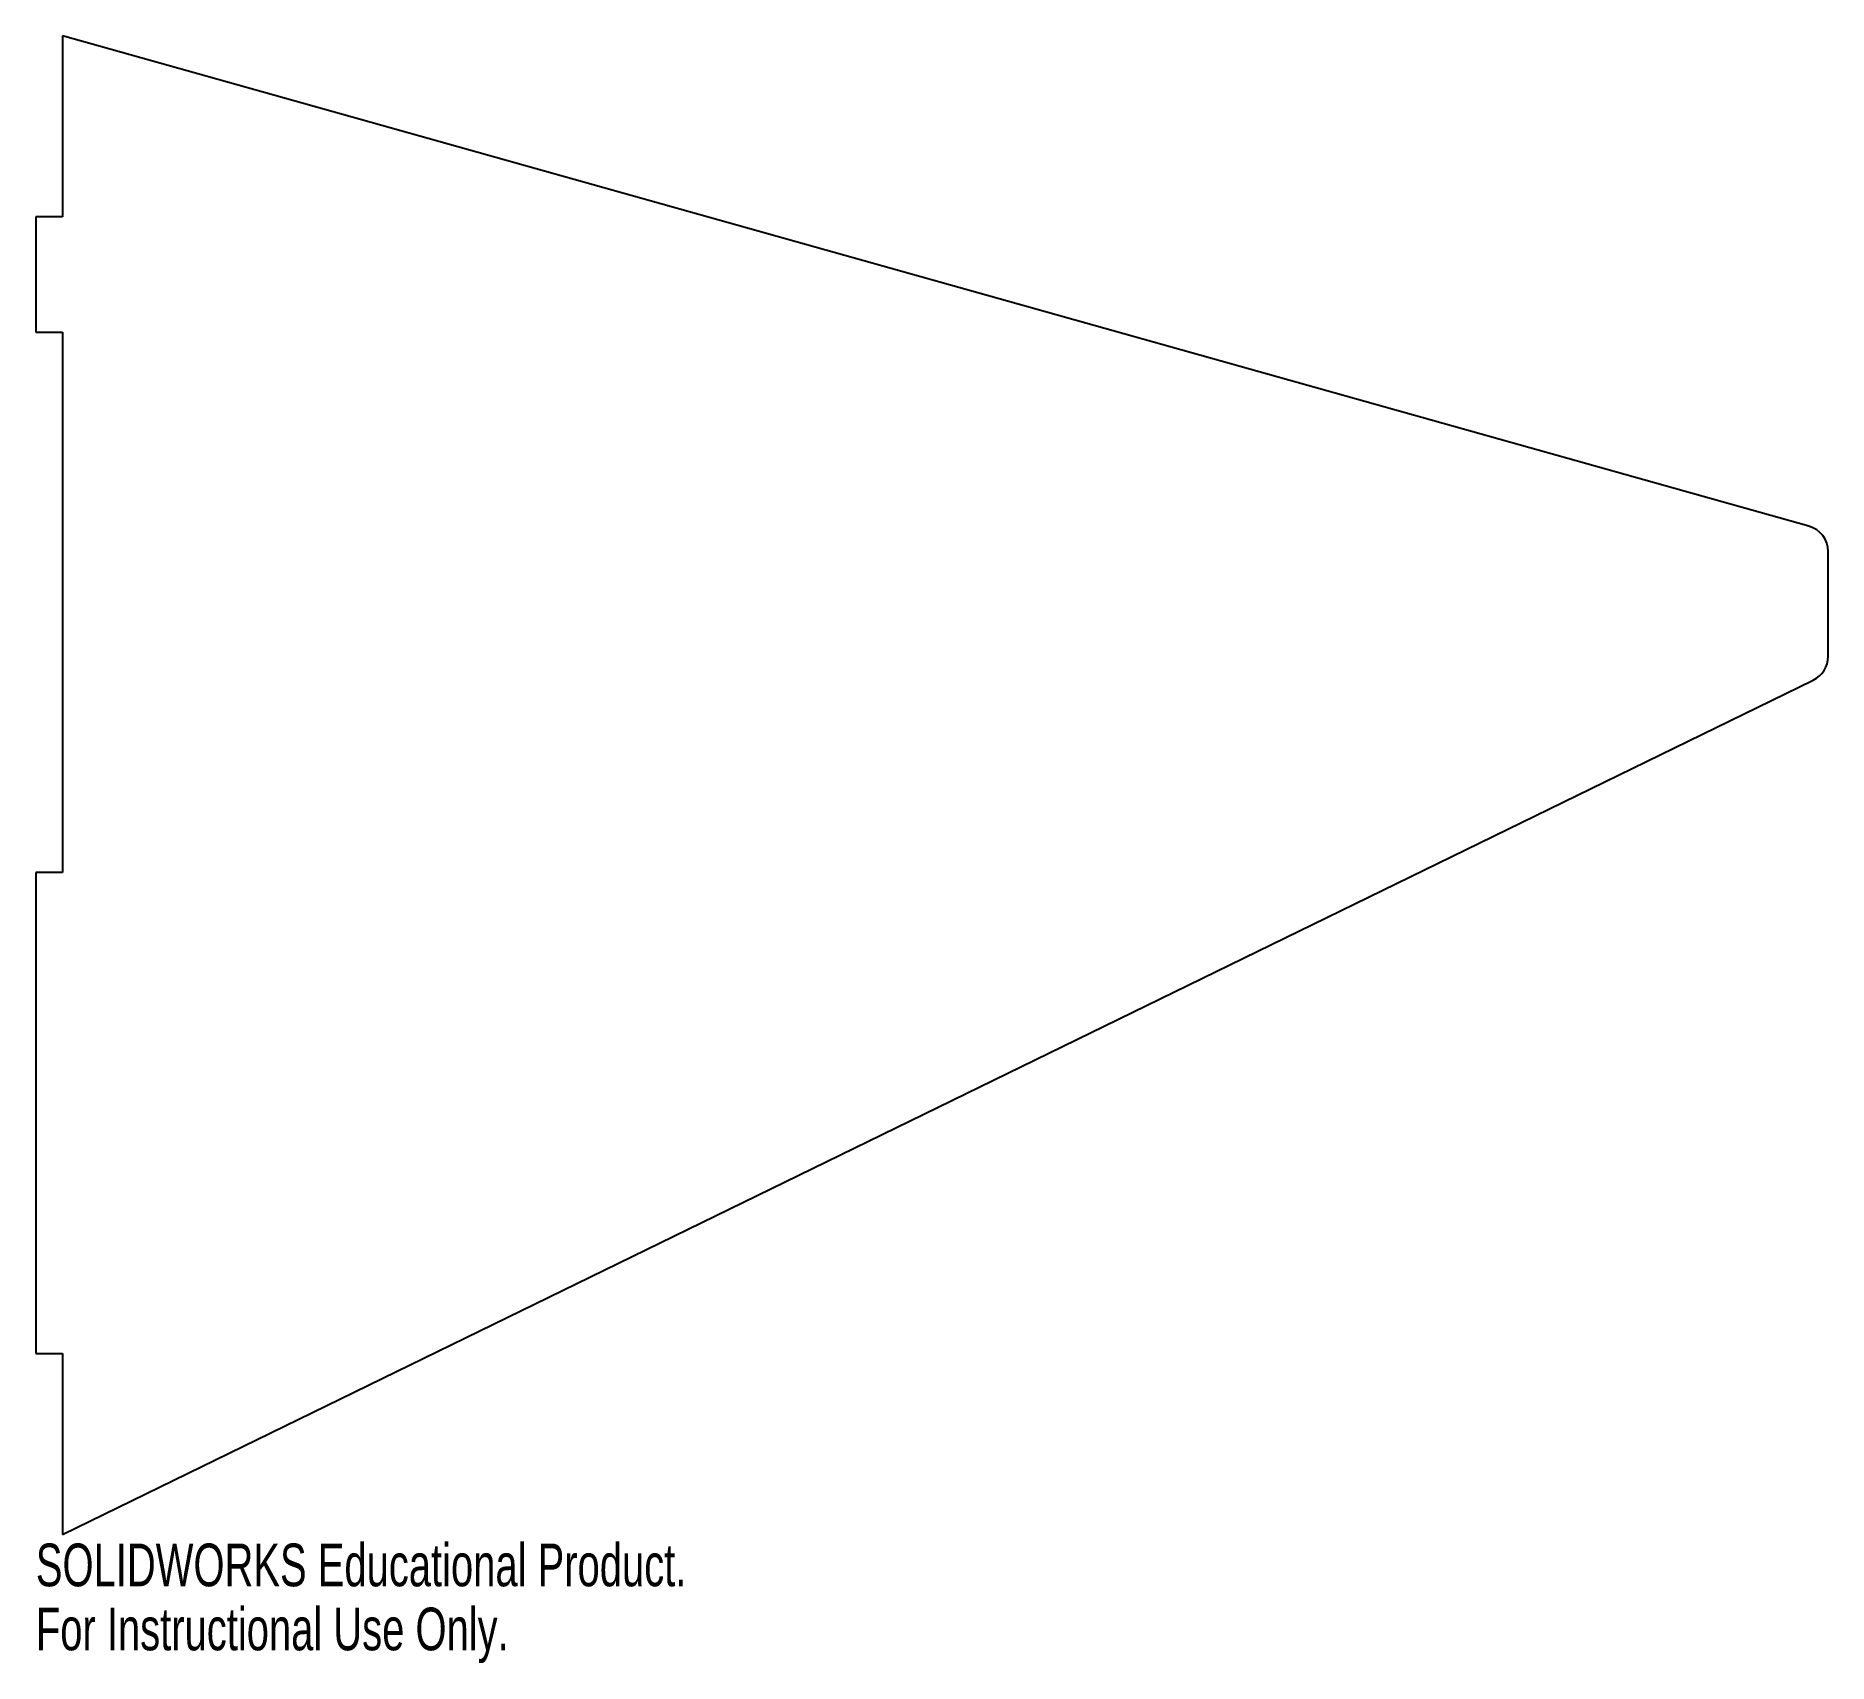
# Model space of a CAD drawing. Header units: millimetres. Extents: x 0 to 203, y -161 to 23.
import ezdxf

# ---------------------------------------------------------------- set-up
doc = ezdxf.new("R2010")
doc.units = ezdxf.units.MM
doc.styles.add('SLDTEXTSTYLE0', font='TXT', dxfattribs={"width": 0.7})

msp = doc.modelspace()

# ---------------------------------------------------------------- linework, layer by layer
at = {"color": 7, "linetype": 'Continuous', "lineweight": 25}
for p, q in [((3, 23.3), (3, 2.8)), ((200.81, -32.24), (3, 23.3)), ((0, 2.8), (0, -10.25)), ((3, 2.8), (0, 2.8)), ((0, -10.25), (3, -10.25)), ((3, -10.25), (3, -71.45)), ((203, -46.98), (203, -35.12)), ((3, -146.45), (201.32, -49.67)), ((0, -71.45), (0, -125.95)), ((3, -71.45), (0, -71.45)), ((0, -125.95), (3, -125.95)), ((3, -125.95), (3, -146.45))]:
    msp.add_line(p, q, dxfattribs=at)
for centre, start, end in [((200, -35.12), 0, 74.3179), ((200, -46.98), 296.0124, 0)]:
    msp.add_arc(centre, 3, start, end, dxfattribs=at)

# ---------------------------------------------------------------- texts
at = {"color": 7, "linetype": 'Continuous', "char_height": 4.8336, "attachment_point": 1, "style": 'SLDTEXTSTYLE0'}
for s, insert in [('SOLIDWORKS Educational Product.', (0, -147.47)), ('For Instructional Use Only.', (0, -154.72))]:
    msp.add_mtext(s, dxfattribs=dict(at, insert=insert))

doc.saveas('drawing.dxf')
